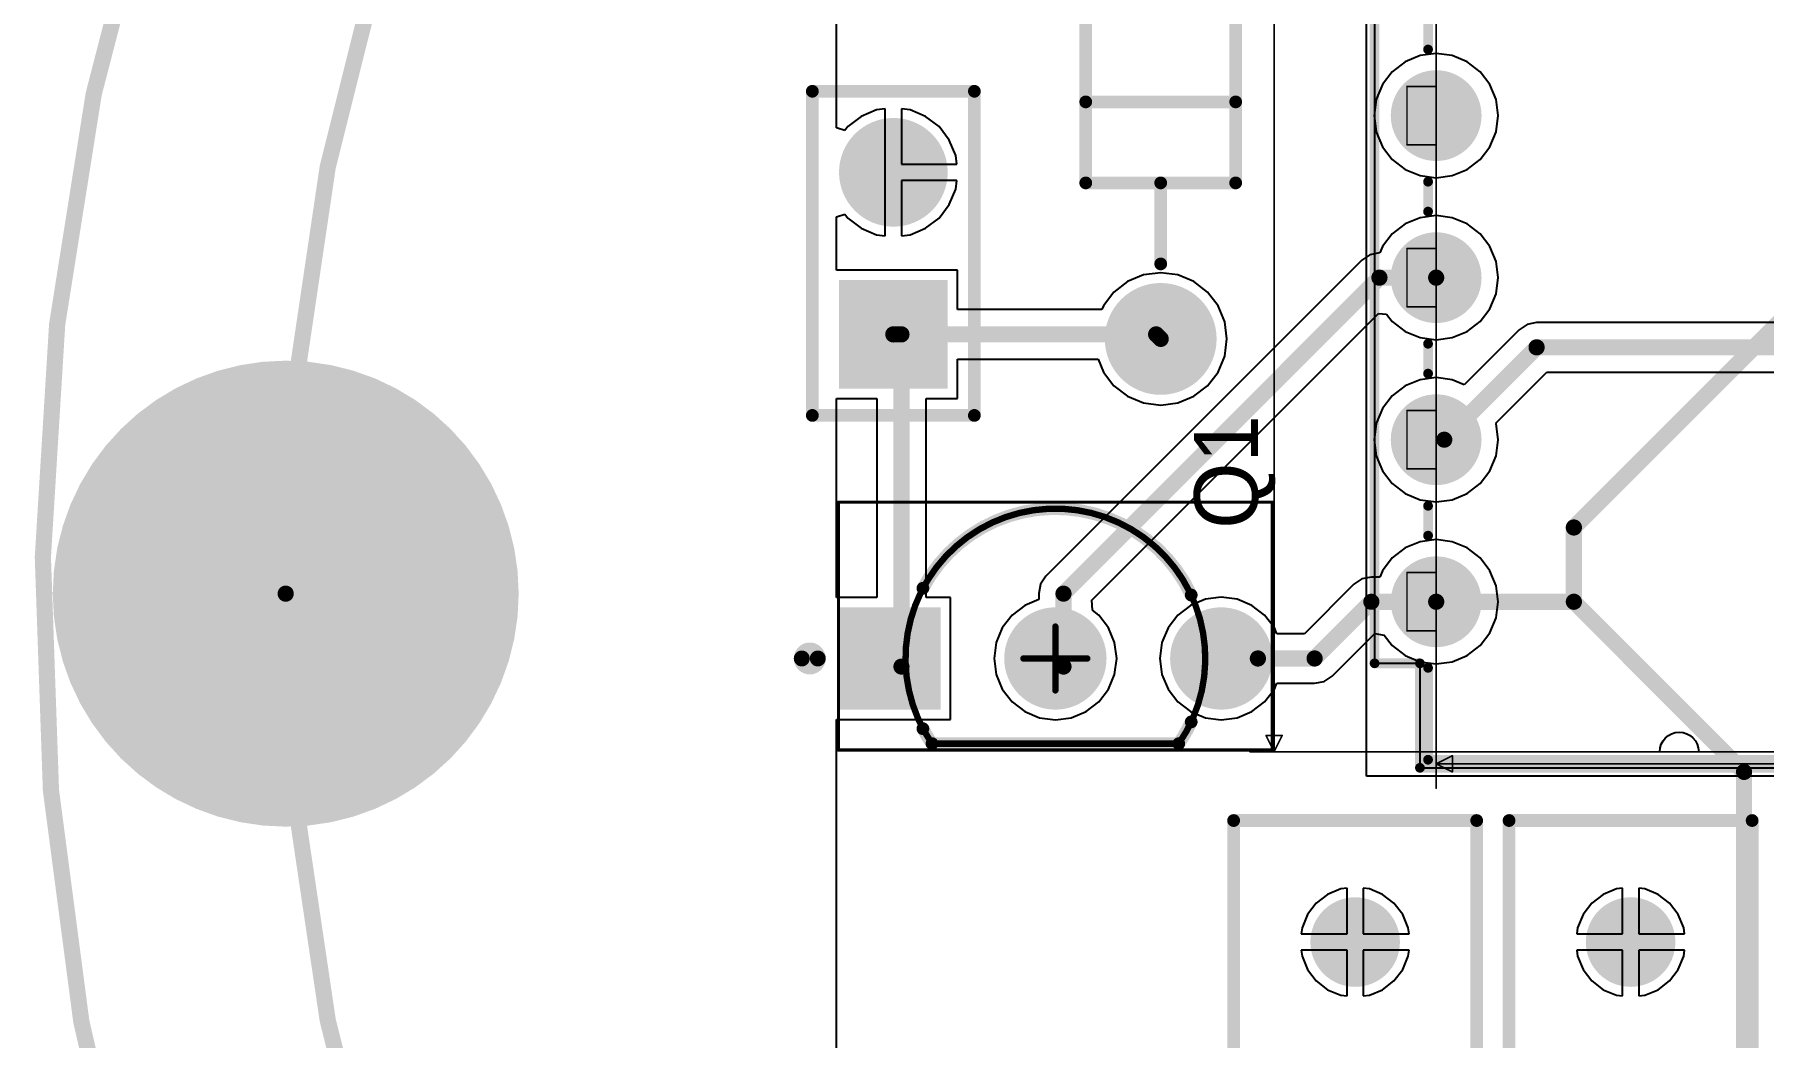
# Model space of a CAD drawing. Header units: millimetres. Extents: x 37.7 to 114.2, y 38.4 to 111.
# Drawn here: x 37.72 to 64.82, y 69.63 to 85.34 of the extents above; entities that cross this region are included whole.
import ezdxf

# ---------------------------------------------------------------- set-up
doc = ezdxf.new("R2010")
doc.units = ezdxf.units.MM
for name, color, linetype in [('BottomLayer', 5, 'Continuous'), ('BottomSolder', 6, 'Continuous'), ('KeepOutLayer', 6, 'Continuous'), ('Mechanical13', 56, 'Continuous'), ('Mechanical15', 56, 'Continuous'), ('Mechanical5', 56, 'Continuous'), ('Mechanical7', 56, 'Continuous'), ('MultiLayer', 9, 'Continuous'), ('PadHoleLayer', 156, 'Continuous'), ('TopLayer', 1, 'Continuous'), ('TopOverlay', 2, 'Continuous'), ('TopSolder', 216, 'Continuous')]:
    doc.layers.add(name, color=color, linetype=linetype)

# ---------------------------------------------------------------- blocks, each defined once
blk = doc.blocks.new('ONSC_AXIAL_LEAD_2_59_10_P_5')
at = {"layer": 'BottomLayer', "const_width": 0.775}
for points in [[(-5.158, 0, 1), (-4.383, 0, 1)], [(4.383, 0, 1), (5.158, 0, 1)]]:
    blk.add_lwpolyline(points, format="xyb", close=True, dxfattribs=at)
at = {"layer": 'BottomSolder', "const_width": 0.877}
for points in [[(-5.208, 0, 1), (-4.332, 0, 1)], [(4.332, 0, 1), (5.208, 0, 1)]]:
    blk.add_lwpolyline(points, format="xyb", close=True, dxfattribs=at)
at = {"layer": 'MultiLayer', "const_width": 0.775}
for points in [[(-5.158, 0, 1), (-4.383, 0, 1)], [(4.383, 0, 1), (5.158, 0, 1)]]:
    blk.add_lwpolyline(points, format="xyb", close=True, dxfattribs=at)
at = {"layer": 'PadHoleLayer', "const_width": 0.525}
for points in [[(-5.032, 0, 1), (-4.508, 0, 1)], [(4.508, 0, 1), (5.032, 0, 1)]]:
    blk.add_lwpolyline(points, format="xyb", close=True, dxfattribs=at)
at = {"layer": 'TopLayer', "const_width": 0.775}
for points in [[(-5.158, 0, 1), (-4.383, 0, 1)], [(4.383, 0, 1), (5.158, 0, 1)]]:
    blk.add_lwpolyline(points, format="xyb", close=True, dxfattribs=at)
at = {"layer": 'TopOverlay', "const_width": 0.2}
for points in [[(-2.325, 1.175), (2.325, 1.175)], [(-2.325, 1.175), (-2.325, -1.175)], [(-1.055, 1.175), (-1.055, -1.175)], [(2.325, 1.175), (2.325, -1.175)], [(-3.595, 0), (-2.325, 0)], [(2.325, 0), (3.595, 0)], [(-2.325, -1.175), (2.325, -1.175)]]:
    blk.add_lwpolyline(points, dxfattribs=at)
at = {"layer": 'TopOverlay', "const_width": 0.1}
for points in [[(-2.375, 1.175, 1), (-2.275, 1.175, 1)], [(-2.375, 1.175, 1), (-2.275, 1.175, 1)], [(-1.105, 1.175, 1), (-1.005, 1.175, 1)], [(2.275, 1.175, 1), (2.375, 1.175, 1)], [(2.275, 1.175, 1), (2.375, 1.175, 1)], [(-3.645, 0, 1), (-3.545, 0, 1)], [(-2.375, 0, 1), (-2.275, 0, 1)], [(2.275, 0, 1), (2.375, 0, 1)], [(3.545, 0, 1), (3.645, 0, 1)], [(-2.375, -1.175, 1), (-2.275, -1.175, 1)], [(-2.375, -1.175, 1), (-2.275, -1.175, 1)], [(-1.105, -1.175, 1), (-1.005, -1.175, 1)], [(2.275, -1.175, 1), (2.375, -1.175, 1)], [(2.275, -1.175, 1), (2.375, -1.175, 1)]]:
    blk.add_lwpolyline(points, format="xyb", close=True, dxfattribs=at)
at = {"layer": 'TopSolder', "const_width": 0.877}
for points in [[(-5.208, 0, 1), (-4.332, 0, 1)], [(4.332, 0, 1), (5.208, 0, 1)]]:
    blk.add_lwpolyline(points, format="xyb", close=True, dxfattribs=at)
blk = doc.blocks.new('ONSC_TO_92_3_29_11_AM_BL_6')
at = {"layer": 'BottomLayer', "const_width": 0.7}
for points in [[(-0.35, 0, 1), (0.35, 0, 1)], [(2.25, 0, 1), (2.95, 0, 1)]]:
    blk.add_lwpolyline(points, format="xyb", close=True, dxfattribs=at)
at = {"layer": 'BottomLayer'}
blk.add_solid([(-1.9, -0.7), (-1.9, 0.7), (-3.3, -0.7), (-3.3, 0.7)], dxfattribs=at)
at = {"layer": 'BottomSolder', "const_width": 0.802}
for points in [[(-0.401, 0, 1), (0.401, 0, 1)], [(2.199, 0, 1), (3.001, 0, 1)]]:
    blk.add_lwpolyline(points, format="xyb", close=True, dxfattribs=at)
at = {"layer": 'BottomSolder'}
blk.add_solid([(-1.798, -0.802), (-1.798, 0.802), (-3.402, -0.802), (-3.402, 0.802)], dxfattribs=at)
at = {"layer": 'Mechanical13', "const_width": 0.1}
blk.add_lwpolyline([(-1.934, -1.335, -1.904921), (1.934, -1.335)], format="xyb", dxfattribs=at)
blk.add_lwpolyline([(-1.934, -1.335), (1.934, -1.335)], dxfattribs=at)
at = {"layer": 'Mechanical13', "const_width": 0.05}
for points in [[(-1.959, -1.335, 1), (-1.909, -1.335, 1)], [(-1.959, -1.335, 1), (-1.909, -1.335, 1)], [(1.909, -1.335, 1), (1.959, -1.335, 1)], [(1.909, -1.335, 1), (1.959, -1.335, 1)]]:
    blk.add_lwpolyline(points, format="xyb", close=True, dxfattribs=at)
at = {"layer": 'Mechanical15'}
for points, const_width in [([(-3.4, 2.45), (3.4, 2.45)], 0.05), ([(-3.4, -1.435), (-3.4, 2.45)], 0.05), ([(3.4, -1.435), (3.4, 2.45)], 0.05), ([(0, -0.5), (0, 0.5)], 0.1), ([(-0.5, 0), (0.5, 0)], 0.1), ([(-3.4, -1.435), (3.4, -1.435)], 0.05)]:
    blk.add_lwpolyline(points, dxfattribs=dict(at, const_width=const_width))
for points, const_width in [([(-3.413, 2.45, 1), (-3.388, 2.45, 1)], 0.025), ([(-3.413, 2.45, 1), (-3.388, 2.45, 1)], 0.025), ([(3.388, 2.45, 1), (3.413, 2.45, 1)], 0.025), ([(3.388, 2.45, 1), (3.413, 2.45, 1)], 0.025), ([(-0.025, 0.5, 1), (0.025, 0.5, 1)], 0.05), ([(-0.525, 0, 1), (-0.475, 0, 1)], 0.05), ([(0.475, 0, 1), (0.525, 0, 1)], 0.05), ([(-0.025, -0.5, 1), (0.025, -0.5, 1)], 0.05), ([(-3.413, -1.435, 1), (-3.388, -1.435, 1)], 0.025), ([(-3.413, -1.435, 1), (-3.388, -1.435, 1)], 0.025), ([(3.388, -1.435, 1), (3.413, -1.435, 1)], 0.025), ([(3.388, -1.435, 1), (3.413, -1.435, 1)], 0.025)]:
    blk.add_lwpolyline(points, format="xyb", close=True, dxfattribs=dict(at, const_width=const_width))
at = {"layer": 'MultiLayer', "const_width": 0.7}
for points in [[(-0.35, 0, 1), (0.35, 0, 1)], [(2.25, 0, 1), (2.95, 0, 1)]]:
    blk.add_lwpolyline(points, format="xyb", close=True, dxfattribs=at)
at = {"layer": 'MultiLayer'}
blk.add_solid([(-1.9, -0.7), (-1.9, 0.7), (-3.3, -0.7), (-3.3, 0.7)], dxfattribs=at)
at = {"layer": 'PadHoleLayer', "const_width": 0.45}
for points in [[(-2.825, 0, 1), (-2.375, 0, 1)], [(-0.225, 0, 1), (0.225, 0, 1)], [(2.375, 0, 1), (2.825, 0, 1)]]:
    blk.add_lwpolyline(points, format="xyb", close=True, dxfattribs=at)
at = {"layer": 'TopLayer', "const_width": 0.7}
for points in [[(-0.35, 0, 1), (0.35, 0, 1)], [(2.25, 0, 1), (2.95, 0, 1)]]:
    blk.add_lwpolyline(points, format="xyb", close=True, dxfattribs=at)
at = {"layer": 'TopLayer'}
blk.add_solid([(-1.9, -0.7), (-1.9, 0.7), (-3.3, -0.7), (-3.3, 0.7)], dxfattribs=at)
at = {"layer": 'TopOverlay', "const_width": 0.2}
for points in [[(-2.077, 1.1, -0.619181), (2.129, 0.994)], [(-1.934, -1.335, -0.029317), (-2.077, -1.1)], [(2.129, -0.994, -0.041899), (1.934, -1.335)]]:
    blk.add_lwpolyline(points, format="xyb", dxfattribs=at)
at = {"layer": 'TopOverlay'}
for points, const_width in [([(-2.127, 1.1, 1), (-2.027, 1.1, 1)], 0.1), ([(2.079, 0.994, 1), (2.179, 0.994, 1)], 0.1), ([(-3.725, 0, 1), (-3.975, 0, 1)], 0.25), ([(-4.038, 0, 1), (-3.913, 0, 1)], 0.125), ([(-3.787, 0, 1), (-3.662, 0, 1)], 0.125), ([(-2.127, -1.1, 1), (-2.027, -1.1, 1)], 0.1), ([(2.079, -0.994, 1), (2.179, -0.994, 1)], 0.1), ([(-1.984, -1.335, 1), (-1.884, -1.335, 1)], 0.1), ([(-1.984, -1.335, 1), (-1.884, -1.335, 1)], 0.1), ([(1.884, -1.335, 1), (1.984, -1.335, 1)], 0.1), ([(1.884, -1.335, 1), (1.984, -1.335, 1)], 0.1)]:
    blk.add_lwpolyline(points, format="xyb", close=True, dxfattribs=dict(at, const_width=const_width))
at = {"layer": 'TopOverlay', "const_width": 0.2}
blk.add_lwpolyline([(-1.934, -1.335), (1.934, -1.335)], dxfattribs=at)
at = {"layer": 'TopSolder', "const_width": 0.802}
for points in [[(-0.401, 0, 1), (0.401, 0, 1)], [(2.199, 0, 1), (3.001, 0, 1)]]:
    blk.add_lwpolyline(points, format="xyb", close=True, dxfattribs=at)
at = {"layer": 'TopSolder'}
blk.add_solid([(-1.798, -0.802), (-1.798, 0.802), (-3.402, -0.802), (-3.402, 0.802)], dxfattribs=at)
blk = doc.blocks.new('HDR1X2_7')
at = {"layer": 'BottomLayer', "const_width": 0.75}
blk.add_lwpolyline([(2.165, 0, 1), (2.915, 0, 1)], format="xyb", close=True, dxfattribs=at)
at = {"layer": 'BottomLayer'}
blk.add_solid([(-0.75, -0.75), (0.75, -0.75), (-0.75, 0.75), (0.75, 0.75)], dxfattribs=at)
at = {"layer": 'BottomSolder', "const_width": 0.852}
blk.add_lwpolyline([(2.114, 0, 1), (2.966, 0, 1)], format="xyb", close=True, dxfattribs=at)
at = {"layer": 'BottomSolder'}
blk.add_solid([(-0.852, -0.852), (0.852, -0.852), (-0.852, 0.852), (0.852, 0.852)], dxfattribs=at)
at = {"layer": 'MultiLayer', "const_width": 0.75}
blk.add_lwpolyline([(2.165, 0, 1), (2.915, 0, 1)], format="xyb", close=True, dxfattribs=at)
at = {"layer": 'MultiLayer'}
blk.add_solid([(-0.75, -0.75), (0.75, -0.75), (-0.75, 0.75), (0.75, 0.75)], dxfattribs=at)
at = {"layer": 'PadHoleLayer', "const_width": 0.45}
for points in [[(-0.225, 0, 1), (0.225, 0, 1)], [(2.315, 0, 1), (2.765, 0, 1)]]:
    blk.add_lwpolyline(points, format="xyb", close=True, dxfattribs=at)
at = {"layer": 'TopLayer', "const_width": 0.75}
blk.add_lwpolyline([(2.165, 0, 1), (2.915, 0, 1)], format="xyb", close=True, dxfattribs=at)
at = {"layer": 'TopLayer'}
blk.add_solid([(-0.75, -0.75), (0.75, -0.75), (-0.75, 0.75), (0.75, 0.75)], dxfattribs=at)
at = {"layer": 'TopOverlay', "const_width": 0.2}
for points in [[(-1.27, 1.27), (-1.27, -1.27)], [(-1.27, 1.27), (3.81, 1.27)], [(3.81, 1.27), (3.81, -1.27)], [(-1.27, -1.27), (3.81, -1.27)]]:
    blk.add_lwpolyline(points, dxfattribs=at)
at = {"layer": 'TopOverlay', "const_width": 0.1}
for points in [[(-1.32, 1.27, 1), (-1.22, 1.27, 1)], [(-1.32, 1.27, 1), (-1.22, 1.27, 1)], [(3.76, 1.27, 1), (3.86, 1.27, 1)], [(3.76, 1.27, 1), (3.86, 1.27, 1)], [(-1.32, -1.27, 1), (-1.22, -1.27, 1)], [(-1.32, -1.27, 1), (-1.22, -1.27, 1)], [(3.76, -1.27, 1), (3.86, -1.27, 1)], [(3.76, -1.27, 1), (3.86, -1.27, 1)]]:
    blk.add_lwpolyline(points, format="xyb", close=True, dxfattribs=at)
at = {"layer": 'TopSolder', "const_width": 0.852}
blk.add_lwpolyline([(2.114, 0, 1), (2.966, 0, 1)], format="xyb", close=True, dxfattribs=at)
at = {"layer": 'TopSolder'}
blk.add_solid([(-0.852, -0.852), (0.852, -0.852), (-0.852, 0.852), (0.852, 0.852)], dxfattribs=at)
blk = doc.blocks.new('J14_8')
at = {"layer": 'BottomLayer', "const_width": 0.711}
for points in [[(-0.356, 15.24, 1), (0.356, 15.24, 1)], [(-0.356, 12.7, 1), (0.356, 12.7, 1)], [(-0.356, 10.16, 1), (0.356, 10.16, 1)], [(-0.356, 7.62, 1), (0.356, 7.62, 1)]]:
    blk.add_lwpolyline(points, format="xyb", close=True, dxfattribs=at)
at = {"layer": 'BottomSolder', "const_width": 0.711}
for points in [[(-0.356, 15.24, 1), (0.356, 15.24, 1)], [(-0.356, 12.7, 1), (0.356, 12.7, 1)], [(-0.356, 10.16, 1), (0.356, 10.16, 1)], [(-0.356, 7.62, 1), (0.356, 7.62, 1)]]:
    blk.add_lwpolyline(points, format="xyb", close=True, dxfattribs=at)
at = {"layer": 'Mechanical13', "const_width": 0.0254}
for points in [[(0, 17.59), (-7.62, 17.59)], [(0, 17.59), (0, -2.349)], [(0.457, 15.697), (0, 15.697)], [(0, 15.697), (0, 14.783)], [(0.457, 15.697), (0.457, 14.783)], [(0.457, 14.783), (0, 14.783)], [(0.457, 13.157), (0, 13.157)], [(0, 13.157), (0, 12.243)], [(0.457, 13.157), (0.457, 12.243)], [(0.457, 12.243), (0, 12.243)], [(0.457, 10.617), (0, 10.617)], [(0, 10.617), (0, 9.703)], [(0.457, 10.617), (0.457, 9.703)], [(0.457, 9.703), (0, 9.703)], [(0.457, 8.077), (0, 8.077)], [(0, 8.077), (0, 7.163)], [(0.457, 8.077), (0.457, 7.163)], [(0.457, 7.163), (0, 7.163)]]:
    blk.add_lwpolyline(points, dxfattribs=at)
at = {"layer": 'Mechanical13'}
blk.add_lwpolyline([(-3.505, 17.59, -1), (-4.115, 17.59)], format="xyb", dxfattribs=at)
for points in [[(-4.115, 17.59, 1), (-4.115, 17.59, 1)], [(-3.505, 17.59, 1), (-3.505, 17.59, 1)]]:
    blk.add_lwpolyline(points, format="xyb", close=True, dxfattribs=at)
at = {"layer": 'Mechanical13', "const_width": 0.0127}
for points in [[(-0.006, 17.59, 1), (0.006, 17.59, 1)], [(-0.006, 17.59, 1), (0.006, 17.59, 1)], [(-0.006, 15.697, 1), (0.006, 15.697, 1)], [(-0.006, 15.697, 1), (0.006, 15.697, 1)], [(0.451, 15.697, 1), (0.464, 15.697, 1)], [(0.451, 15.697, 1), (0.464, 15.697, 1)], [(-0.006, 14.783, 1), (0.006, 14.783, 1)], [(-0.006, 14.783, 1), (0.006, 14.783, 1)], [(0.451, 14.783, 1), (0.464, 14.783, 1)], [(0.451, 14.783, 1), (0.464, 14.783, 1)], [(-0.006, 13.157, 1), (0.006, 13.157, 1)], [(-0.006, 13.157, 1), (0.006, 13.157, 1)], [(0.451, 13.157, 1), (0.464, 13.157, 1)], [(0.451, 13.157, 1), (0.464, 13.157, 1)], [(-0.006, 12.243, 1), (0.006, 12.243, 1)], [(-0.006, 12.243, 1), (0.006, 12.243, 1)], [(0.451, 12.243, 1), (0.464, 12.243, 1)], [(0.451, 12.243, 1), (0.464, 12.243, 1)], [(-0.006, 10.617, 1), (0.006, 10.617, 1)], [(-0.006, 10.617, 1), (0.006, 10.617, 1)], [(0.451, 10.617, 1), (0.464, 10.617, 1)], [(0.451, 10.617, 1), (0.464, 10.617, 1)], [(-0.006, 9.703, 1), (0.006, 9.703, 1)], [(-0.006, 9.703, 1), (0.006, 9.703, 1)], [(0.451, 9.703, 1), (0.464, 9.703, 1)], [(0.451, 9.703, 1), (0.464, 9.703, 1)], [(-0.006, 8.077, 1), (0.006, 8.077, 1)], [(-0.006, 8.077, 1), (0.006, 8.077, 1)], [(0.451, 8.077, 1), (0.464, 8.077, 1)], [(0.451, 8.077, 1), (0.464, 8.077, 1)], [(-0.006, 7.163, 1), (0.006, 7.163, 1)], [(-0.006, 7.163, 1), (0.006, 7.163, 1)], [(0.451, 7.163, 1), (0.464, 7.163, 1)], [(0.451, 7.163, 1), (0.464, 7.163, 1)]]:
    blk.add_lwpolyline(points, format="xyb", close=True, dxfattribs=at)
at = {"layer": 'Mechanical15'}
for p, q in [((0.254, 17.843), (-7.874, 17.843)), ((0.254, 16.205), (0.254, 17.843)), ((0.965, 16.205), (0.254, 16.205)), ((0.965, -0.965), (0.965, 16.205))]:
    blk.add_line(p, q, dxfattribs=at)
at = {"layer": 'Mechanical15', "const_width": 0.152}
for points in [[(0.254, 17.843), (-7.874, 17.843)], [(0.254, 17.843), (0.254, 16.205)], [(0.965, 16.205), (0.254, 16.205)], [(0.965, 16.205), (0.965, -0.965)]]:
    blk.add_lwpolyline(points, dxfattribs=at)
at = {"layer": 'Mechanical15', "const_width": 0.0762}
for points in [[(0.216, 17.843, 1), (0.292, 17.843, 1)], [(0.216, 17.843, 1), (0.292, 17.843, 1)], [(0.216, 16.205, 1), (0.292, 16.205, 1)], [(0.216, 16.205, 1), (0.292, 16.205, 1)], [(0.927, 16.205, 1), (1.003, 16.205, 1)], [(0.927, 16.205, 1), (1.003, 16.205, 1)]]:
    blk.add_lwpolyline(points, format="xyb", close=True, dxfattribs=at)
at = {"layer": 'Mechanical5'}
for p, q in [((-8.712, 17.971), (1.092, 17.971)), ((1.092, 17.971), (1.092, -2.731))]:
    blk.add_line(p, q, dxfattribs=at)
at = {"layer": 'Mechanical7', "const_width": 0.0254}
for points in [[(0, 18.161), (0, 0)], [(-0.254, 17.907), (-0.254, 17.653)], [(0, 17.78), (-0.254, 17.907)], [(0, 17.78), (-7.62, 17.78)], [(0, 17.78), (-0.254, 17.653)], [(2.921, 17.59), (-3.81, 17.59)], [(2.54, 17.59), (2.413, 17.335)], [(2.667, 17.335), (2.413, 17.335)], [(2.667, 17.335), (2.54, 17.59)], [(2.54, 17.59), (2.54, -2.349)]]:
    blk.add_lwpolyline(points, dxfattribs=at)
at = {"layer": 'Mechanical7', "const_width": 0.0127}
for points in [[(-0.006, 18.161, 1), (0.006, 18.161, 1)], [(-0.26, 17.907, 1), (-0.248, 17.907, 1)], [(-0.26, 17.907, 1), (-0.248, 17.907, 1)], [(-0.26, 17.653, 1), (-0.248, 17.653, 1)], [(-0.26, 17.653, 1), (-0.248, 17.653, 1)], [(-0.006, 17.78, 1), (0.006, 17.78, 1)], [(-0.006, 17.78, 1), (0.006, 17.78, 1)], [(-0.006, 17.78, 1), (0.006, 17.78, 1)], [(-3.816, 17.59, 1), (-3.804, 17.59, 1)], [(2.407, 17.335, 1), (2.419, 17.335, 1)], [(2.407, 17.335, 1), (2.419, 17.335, 1)], [(2.534, 17.59, 1), (2.546, 17.59, 1)], [(2.534, 17.59, 1), (2.546, 17.59, 1)], [(2.534, 17.59, 1), (2.546, 17.59, 1)], [(2.661, 17.335, 1), (2.673, 17.335, 1)], [(2.661, 17.335, 1), (2.673, 17.335, 1)], [(2.915, 17.59, 1), (2.927, 17.59, 1)]]:
    blk.add_lwpolyline(points, format="xyb", close=True, dxfattribs=at)
at = {"layer": 'MultiLayer', "const_width": 0.711}
for points in [[(-0.356, 15.24, 1), (0.356, 15.24, 1)], [(-0.356, 12.7, 1), (0.356, 12.7, 1)], [(-0.356, 10.16, 1), (0.356, 10.16, 1)], [(-0.356, 7.62, 1), (0.356, 7.62, 1)]]:
    blk.add_lwpolyline(points, format="xyb", close=True, dxfattribs=at)
at = {"layer": 'PadHoleLayer', "const_width": 0.457}
for points in [[(-0.229, 15.24, 1), (0.229, 15.24, 1)], [(-0.229, 12.7, 1), (0.229, 12.7, 1)], [(-0.229, 10.16, 1), (0.229, 10.16, 1)], [(-0.229, 7.62, 1), (0.229, 7.62, 1)]]:
    blk.add_lwpolyline(points, format="xyb", close=True, dxfattribs=at)
at = {"layer": 'TopLayer', "const_width": 0.711}
for points in [[(-0.356, 15.24, 1), (0.356, 15.24, 1)], [(-0.356, 12.7, 1), (0.356, 12.7, 1)], [(-0.356, 10.16, 1), (0.356, 10.16, 1)], [(-0.356, 7.62, 1), (0.356, 7.62, 1)]]:
    blk.add_lwpolyline(points, format="xyb", close=True, dxfattribs=at)
at = {"layer": 'TopOverlay', "const_width": 0.152}
for points in [[(0.127, 17.716), (-7.747, 17.716)], [(0.127, 17.716), (0.127, 16.276)], [(0.127, 14.204), (0.127, 13.736)], [(0.127, 11.664), (0.127, 11.196)], [(0.127, 9.124), (0.127, 8.656)], [(0.127, 6.584), (0.127, 6.116)]]:
    blk.add_lwpolyline(points, dxfattribs=at)
at = {"layer": 'TopOverlay', "const_width": 0.0762}
for points in [[(0.089, 17.716, 1), (0.165, 17.716, 1)], [(0.089, 17.716, 1), (0.165, 17.716, 1)], [(0.089, 16.276, 1), (0.165, 16.276, 1)], [(0.089, 14.204, 1), (0.165, 14.204, 1)], [(0.089, 13.736, 1), (0.165, 13.736, 1)], [(0.089, 11.664, 1), (0.165, 11.664, 1)], [(0.089, 11.196, 1), (0.165, 11.196, 1)], [(0.089, 9.124, 1), (0.165, 9.124, 1)], [(0.089, 8.656, 1), (0.165, 8.656, 1)], [(0.089, 6.584, 1), (0.165, 6.584, 1)]]:
    blk.add_lwpolyline(points, format="xyb", close=True, dxfattribs=at)
at = {"layer": 'TopSolder', "const_width": 0.711}
for points in [[(-0.356, 15.24, 1), (0.356, 15.24, 1)], [(-0.356, 12.7, 1), (0.356, 12.7, 1)], [(-0.356, 10.16, 1), (0.356, 10.16, 1)], [(-0.356, 7.62, 1), (0.356, 7.62, 1)]]:
    blk.add_lwpolyline(points, format="xyb", close=True, dxfattribs=at)
blk = doc.blocks.new('RAD_0_3_10')
at = {"layer": 'BottomLayer', "const_width": 0.6}
for points in [[(-4.11, 0, 1), (-3.51, 0, 1)], [(3.51, 0, 1), (4.11, 0, 1)]]:
    blk.add_lwpolyline(points, format="xyb", close=True, dxfattribs=at)
at = {"layer": 'BottomSolder', "const_width": 0.702}
for points in [[(-4.161, 0, 1), (-3.459, 0, 1)], [(3.459, 0, 1), (4.161, 0, 1)]]:
    blk.add_lwpolyline(points, format="xyb", close=True, dxfattribs=at)
at = {"layer": 'MultiLayer', "const_width": 0.6}
for points in [[(-4.11, 0, 1), (-3.51, 0, 1)], [(3.51, 0, 1), (4.11, 0, 1)]]:
    blk.add_lwpolyline(points, format="xyb", close=True, dxfattribs=at)
at = {"layer": 'PadHoleLayer', "const_width": 0.35}
for points in [[(-3.985, 0, 1), (-3.635, 0, 1)], [(3.635, 0, 1), (3.985, 0, 1)]]:
    blk.add_lwpolyline(points, format="xyb", close=True, dxfattribs=at)
at = {"layer": 'TopLayer', "const_width": 0.6}
for points in [[(-4.11, 0, 1), (-3.51, 0, 1)], [(3.51, 0, 1), (4.11, 0, 1)]]:
    blk.add_lwpolyline(points, format="xyb", close=True, dxfattribs=at)
at = {"layer": 'TopOverlay', "const_width": 0.2}
for points in [[(5.715, 1.905), (-5.715, 1.905)], [(-5.715, -1.905), (-5.715, 1.905)], [(5.715, -1.905), (5.715, 1.905)], [(5.715, -1.905), (-5.715, -1.905)]]:
    blk.add_lwpolyline(points, dxfattribs=at)
at = {"layer": 'TopOverlay', "const_width": 0.1}
for points in [[(-5.765, 1.905, 1), (-5.665, 1.905, 1)], [(-5.765, 1.905, 1), (-5.665, 1.905, 1)], [(5.665, 1.905, 1), (5.765, 1.905, 1)], [(5.665, 1.905, 1), (5.765, 1.905, 1)], [(-5.765, -1.905, 1), (-5.665, -1.905, 1)], [(-5.765, -1.905, 1), (-5.665, -1.905, 1)], [(5.665, -1.905, 1), (5.765, -1.905, 1)], [(5.665, -1.905, 1), (5.765, -1.905, 1)]]:
    blk.add_lwpolyline(points, format="xyb", close=True, dxfattribs=at)
at = {"layer": 'TopSolder', "const_width": 0.702}
for points in [[(-4.161, 0, 1), (-3.459, 0, 1)], [(3.459, 0, 1), (4.161, 0, 1)]]:
    blk.add_lwpolyline(points, format="xyb", close=True, dxfattribs=at)
blk = doc.blocks.new('RAD_0_3_11')
at = {"layer": 'BottomLayer', "const_width": 0.6}
for points in [[(-4.11, 0, 1), (-3.51, 0, 1)], [(3.51, 0, 1), (4.11, 0, 1)]]:
    blk.add_lwpolyline(points, format="xyb", close=True, dxfattribs=at)
at = {"layer": 'BottomSolder', "const_width": 0.702}
for points in [[(-4.161, 0, 1), (-3.459, 0, 1)], [(3.459, 0, 1), (4.161, 0, 1)]]:
    blk.add_lwpolyline(points, format="xyb", close=True, dxfattribs=at)
at = {"layer": 'MultiLayer', "const_width": 0.6}
for points in [[(-4.11, 0, 1), (-3.51, 0, 1)], [(3.51, 0, 1), (4.11, 0, 1)]]:
    blk.add_lwpolyline(points, format="xyb", close=True, dxfattribs=at)
at = {"layer": 'PadHoleLayer', "const_width": 0.35}
for points in [[(-3.985, 0, 1), (-3.635, 0, 1)], [(3.635, 0, 1), (3.985, 0, 1)]]:
    blk.add_lwpolyline(points, format="xyb", close=True, dxfattribs=at)
at = {"layer": 'TopLayer', "const_width": 0.6}
for points in [[(-4.11, 0, 1), (-3.51, 0, 1)], [(3.51, 0, 1), (4.11, 0, 1)]]:
    blk.add_lwpolyline(points, format="xyb", close=True, dxfattribs=at)
at = {"layer": 'TopOverlay', "const_width": 0.2}
for points in [[(-5.715, 1.905), (5.715, 1.905)], [(-5.715, 1.905), (-5.715, -1.905)], [(5.715, 1.905), (5.715, -1.905)], [(-5.715, -1.905), (5.715, -1.905)]]:
    blk.add_lwpolyline(points, dxfattribs=at)
at = {"layer": 'TopOverlay', "const_width": 0.1}
for points in [[(-5.765, 1.905, 1), (-5.665, 1.905, 1)], [(-5.765, 1.905, 1), (-5.665, 1.905, 1)], [(5.665, 1.905, 1), (5.765, 1.905, 1)], [(5.665, 1.905, 1), (5.765, 1.905, 1)], [(-5.765, -1.905, 1), (-5.665, -1.905, 1)], [(-5.765, -1.905, 1), (-5.665, -1.905, 1)], [(5.665, -1.905, 1), (5.765, -1.905, 1)], [(5.665, -1.905, 1), (5.765, -1.905, 1)]]:
    blk.add_lwpolyline(points, format="xyb", close=True, dxfattribs=at)
at = {"layer": 'TopSolder', "const_width": 0.702}
for points in [[(-4.161, 0, 1), (-3.459, 0, 1)], [(3.459, 0, 1), (4.161, 0, 1)]]:
    blk.add_lwpolyline(points, format="xyb", close=True, dxfattribs=at)

msp = doc.modelspace()

# ---------------------------------------------------------------- linework, layer by layer
at = {"layer": 'BottomLayer', "const_width": 0.254}
for points in [[(61.849, 77.618), (67.035, 82.804)], [(61.849, 76.454), (61.849, 77.618)], [(59.69, 76.454), (61.849, 76.454)], [(61.849, 76.454), (64.516, 73.787)], [(64.516, 66.294), (64.516, 73.787)]]:
    msp.add_lwpolyline(points, dxfattribs=at)
at = {"layer": 'BottomLayer'}
for points, const_width in [([(39.881, 76.581, 1), (43.431, 76.581, 1)], 3.55), ([(61.785, 77.618, 1), (61.912, 77.618, 1)], 0.127), ([(61.785, 77.618, 1), (61.912, 77.618, 1)], 0.127), ([(59.627, 76.454, 1), (59.754, 76.454, 1)], 0.127), ([(61.785, 76.454, 1), (61.912, 76.454, 1)], 0.127), ([(61.785, 76.454, 1), (61.912, 76.454, 1)], 0.127), ([(61.785, 76.454, 1), (61.912, 76.454, 1)], 0.127), ([(64.453, 73.787, 1), (64.579, 73.787, 1)], 0.127), ([(64.453, 73.787, 1), (64.579, 73.787, 1)], 0.127)]:
    msp.add_lwpolyline(points, format="xyb", close=True, dxfattribs=dict(at, const_width=const_width))
at = {"layer": 'BottomSolder', "const_width": 3.652}
msp.add_lwpolyline([(39.83, 76.581, 1), (43.482, 76.581, 1)], format="xyb", close=True, dxfattribs=at)
at = {"layer": 'KeepOutLayer'}
for points, const_width in [([(110.236, 76.581, 1), (41.656, 76.581, 1)], 0.254), ([(41.592, 76.581, 1), (41.719, 76.581, 1)], 0.127)]:
    msp.add_lwpolyline(points, format="xyb", close=True, dxfattribs=dict(at, const_width=const_width))
at = {"layer": 'MultiLayer', "const_width": 3.55}
msp.add_lwpolyline([(39.881, 76.581, 1), (43.431, 76.581, 1)], format="xyb", close=True, dxfattribs=at)
at = {"layer": 'PadHoleLayer', "const_width": 1.6}
msp.add_lwpolyline([(40.856, 76.581, 1), (42.456, 76.581, 1)], format="xyb", close=True, dxfattribs=at)
at = {"layer": 'TopLayer'}
for p, q in [((50.292, 83.884), (50.292, 87.63)), ((59.203, 84.917), (59.002, 84.762)), ((59.438, 85.014), (59.203, 84.917)), ((59.69, 85.048), (59.438, 85.014)), ((59.942, 85.014), (59.69, 85.048)), ((60.177, 84.917), (59.942, 85.014)), ((60.378, 84.762), (60.177, 84.917)), ((58.847, 84.561), (58.75, 84.326)), ((59.002, 84.762), (58.847, 84.561)), ((60.533, 84.561), (60.378, 84.762)), ((60.63, 84.326), (60.533, 84.561)), ((58.75, 84.326), (58.716, 84.074)), ((60.664, 84.074), (60.63, 84.326)), ((50.675, 84.062), (50.465, 83.901)), ((50.919, 84.163), (50.675, 84.062)), ((51.054, 84.181), (50.919, 84.163)), ((51.054, 83.185), (51.054, 84.181)), ((51.443, 84.163), (51.308, 84.181)), ((51.308, 84.181), (51.308, 83.312)), ((51.687, 84.062), (51.443, 84.163)), ((51.897, 83.901), (51.687, 84.062)), ((58.716, 84.074), (58.75, 83.822)), ((60.63, 83.822), (60.664, 84.074)), ((50.419, 83.841), (50.292, 83.884)), ((50.465, 83.901), (50.419, 83.841)), ((52.058, 83.691), (51.897, 83.901)), ((58.75, 83.822), (58.847, 83.587)), ((60.533, 83.587), (60.63, 83.822)), ((52.159, 83.447), (52.058, 83.691)), ((58.847, 83.587), (59.002, 83.386)), ((60.378, 83.386), (60.533, 83.587)), ((51.308, 83.312), (52.177, 83.312)), ((52.177, 83.312), (52.159, 83.447)), ((59.002, 83.386), (59.203, 83.231)), ((59.203, 83.231), (59.438, 83.134)), ((59.942, 83.134), (60.177, 83.231)), ((60.177, 83.231), (60.378, 83.386)), ((51.054, 82.189), (51.054, 83.185)), ((52.177, 83.058), (51.308, 83.058)), ((51.308, 83.058), (51.308, 82.189)), ((52.159, 82.923), (52.177, 83.058)), ((59.438, 83.134), (59.69, 83.1)), ((59.69, 83.1), (59.942, 83.134)), ((51.897, 82.469), (52.058, 82.679)), ((52.058, 82.679), (52.159, 82.923)), ((50.292, 82.486), (50.419, 82.529)), ((50.292, 81.649), (50.292, 82.486)), ((50.419, 82.529), (50.465, 82.469)), ((50.465, 82.469), (50.675, 82.308)), ((51.687, 82.308), (51.897, 82.469)), ((59.438, 82.474), (59.203, 82.377)), ((59.69, 82.508), (59.438, 82.474)), ((59.942, 82.474), (59.69, 82.508)), ((60.177, 82.377), (59.942, 82.474)), ((50.675, 82.308), (50.919, 82.207)), ((50.919, 82.207), (51.054, 82.189)), ((51.308, 82.189), (51.443, 82.207)), ((51.443, 82.207), (51.687, 82.308)), ((59.002, 82.222), (58.847, 82.021)), ((59.203, 82.377), (59.002, 82.222)), ((60.378, 82.222), (60.177, 82.377)), ((60.533, 82.021), (60.378, 82.222)), ((58.652, 81.893), (58.526, 81.809)), ((58.801, 81.922), (58.652, 81.893)), ((58.806, 81.922), (58.801, 81.922)), ((58.847, 82.021), (58.806, 81.922)), ((60.63, 81.786), (60.533, 82.021)), ((52.185, 81.649), (50.292, 81.649)), ((52.185, 81.033), (52.185, 81.649)), ((58.526, 81.809), (53.573, 76.856)), ((55.103, 81.577), (54.853, 81.473)), ((55.372, 81.612), (55.103, 81.577)), ((55.641, 81.577), (55.372, 81.612)), ((55.891, 81.473), (55.641, 81.577)), ((60.664, 81.534), (60.63, 81.786)), ((54.638, 81.308), (54.473, 81.093)), ((54.853, 81.473), (54.638, 81.308)), ((56.106, 81.308), (55.891, 81.473)), ((56.271, 81.093), (56.106, 81.308)), ((60.63, 81.282), (60.664, 81.534)), ((54.449, 81.033), (52.185, 81.033)), ((54.473, 81.093), (54.449, 81.033)), ((56.375, 80.843), (56.271, 81.093)), ((60.378, 80.846), (60.533, 81.047)), ((60.533, 81.047), (60.63, 81.282)), ((54.294, 76.478), (58.786, 80.97)), ((56.41, 80.574), (56.375, 80.843)), ((58.786, 80.97), (58.913, 80.961)), ((58.913, 80.961), (59.002, 80.846)), ((59.002, 80.846), (59.203, 80.691)), ((60.177, 80.691), (60.378, 80.846)), ((61.116, 80.801), (60.99, 80.716)), ((61.265, 80.83), (61.116, 80.801)), ((66.473, 80.83), (61.265, 80.83)), ((56.375, 80.305), (56.41, 80.574)), ((59.203, 80.691), (59.438, 80.594)), ((59.438, 80.594), (59.69, 80.56)), ((59.69, 80.56), (59.942, 80.594)), ((59.942, 80.594), (60.177, 80.691)), ((60.99, 80.716), (60.13, 79.856)), ((52.185, 79.641), (52.185, 80.257)), ((52.185, 80.257), (54.39, 80.257)), ((54.39, 80.257), (54.473, 80.055)), ((56.271, 80.055), (56.375, 80.305)), ((54.473, 80.055), (54.638, 79.84)), ((56.106, 79.84), (56.271, 80.055)), ((59.69, 79.968), (59.438, 79.934)), ((59.942, 79.934), (59.69, 79.968)), ((60.627, 79.254), (61.426, 80.053)), ((61.426, 80.053), (67.029, 80.053)), ((54.638, 79.84), (54.853, 79.675)), ((55.891, 79.675), (56.106, 79.84)), ((59.002, 79.682), (58.847, 79.481)), ((59.203, 79.837), (59.002, 79.682)), ((59.438, 79.934), (59.203, 79.837)), ((60.13, 79.856), (59.942, 79.934)), ((50.292, 76.519), (50.292, 79.641)), ((50.292, 79.641), (50.92, 79.641)), ((50.92, 79.641), (50.92, 76.519)), ((51.696, 76.519), (51.696, 79.641)), ((51.696, 79.641), (52.185, 79.641)), ((54.853, 79.675), (55.103, 79.571)), ((55.103, 79.571), (55.372, 79.536)), ((55.372, 79.536), (55.641, 79.571)), ((55.641, 79.571), (55.891, 79.675)), ((58.847, 79.481), (58.75, 79.246)), ((58.75, 79.246), (58.716, 78.994)), ((60.63, 79.246), (60.627, 79.254)), ((60.664, 78.994), (60.63, 79.246)), ((58.716, 78.994), (58.75, 78.742)), ((60.63, 78.742), (60.664, 78.994)), ((58.75, 78.742), (58.847, 78.507)), ((60.533, 78.507), (60.63, 78.742)), ((58.847, 78.507), (59.002, 78.306)), ((60.378, 78.306), (60.533, 78.507)), ((59.002, 78.306), (59.203, 78.151)), ((59.203, 78.151), (59.438, 78.054)), ((59.438, 78.054), (59.69, 78.02)), ((59.69, 78.02), (59.942, 78.054)), ((59.942, 78.054), (60.177, 78.151)), ((60.177, 78.151), (60.378, 78.306)), ((59.203, 77.297), (59.002, 77.142)), ((59.438, 77.394), (59.203, 77.297)), ((59.69, 77.428), (59.438, 77.394)), ((59.942, 77.394), (59.69, 77.428)), ((60.177, 77.297), (59.942, 77.394)), ((60.378, 77.142), (60.177, 77.297)), ((59.002, 77.142), (58.847, 76.941)), ((60.533, 76.941), (60.378, 77.142)), ((53.489, 76.73), (53.46, 76.581)), ((53.573, 76.856), (53.489, 76.73)), ((58.399, 76.729), (57.624, 75.953)), ((58.525, 76.813), (58.399, 76.729)), ((58.674, 76.842), (58.525, 76.813)), ((58.806, 76.842), (58.674, 76.842)), ((58.847, 76.941), (58.806, 76.842)), ((60.63, 76.706), (60.533, 76.941)), ((60.664, 76.454), (60.63, 76.706)), ((50.92, 76.519), (50.292, 76.519)), ((52.075, 76.519), (51.696, 76.519)), ((52.075, 74.611), (52.075, 76.519)), ((53.46, 76.489), (53.24, 76.398)), ((53.46, 76.581), (53.46, 76.489)), ((54.303, 76.321), (54.294, 76.478)), ((56.072, 76.494), (55.84, 76.398)), ((56.321, 76.527), (56.072, 76.494)), ((56.57, 76.494), (56.321, 76.527)), ((56.802, 76.398), (56.57, 76.494)), ((60.63, 76.202), (60.664, 76.454)), ((53.041, 76.245), (52.888, 76.046)), ((53.24, 76.398), (53.041, 76.245)), ((54.401, 76.245), (54.303, 76.321)), ((54.554, 76.046), (54.401, 76.245)), ((55.641, 76.245), (55.488, 76.046)), ((55.84, 76.398), (55.641, 76.245)), ((57.001, 76.245), (56.802, 76.398)), ((57.154, 76.046), (57.001, 76.245)), ((60.533, 75.967), (60.63, 76.202)), ((52.888, 76.046), (52.792, 75.814)), ((54.65, 75.814), (54.554, 76.046)), ((55.488, 76.046), (55.392, 75.814)), ((57.193, 75.953), (57.154, 76.046)), ((57.624, 75.953), (57.193, 75.953)), ((58.06, 75.29), (58.728, 75.958)), ((58.728, 75.958), (58.877, 75.928)), ((58.877, 75.928), (59.002, 75.766)), ((60.378, 75.766), (60.533, 75.967)), ((52.792, 75.814), (52.759, 75.565)), ((54.683, 75.565), (54.65, 75.814)), ((55.392, 75.814), (55.359, 75.565)), ((59.002, 75.766), (59.203, 75.611)), ((60.177, 75.611), (60.378, 75.766)), ((52.759, 75.565), (52.792, 75.316)), ((54.65, 75.316), (54.683, 75.565)), ((55.359, 75.565), (55.392, 75.316)), ((59.203, 75.611), (59.438, 75.514)), ((59.438, 75.514), (59.69, 75.48)), ((59.69, 75.48), (59.942, 75.514)), ((59.942, 75.514), (60.177, 75.611)), ((52.792, 75.316), (52.888, 75.084)), ((52.888, 75.084), (53.041, 74.885)), ((54.401, 74.885), (54.554, 75.084)), ((54.554, 75.084), (54.65, 75.316)), ((55.392, 75.316), (55.488, 75.084)), ((55.488, 75.084), (55.641, 74.885)), ((57.001, 74.885), (57.154, 75.084)), ((57.154, 75.084), (57.193, 75.177)), ((57.193, 75.177), (57.785, 75.177)), ((57.785, 75.177), (57.934, 75.206)), ((57.934, 75.206), (58.06, 75.29)), ((53.041, 74.885), (53.24, 74.732)), ((54.202, 74.732), (54.401, 74.885)), ((55.641, 74.885), (55.84, 74.732)), ((56.802, 74.732), (57.001, 74.885)), ((50.292, 56.261), (50.292, 74.611)), ((50.292, 74.611), (52.075, 74.611)), ((53.24, 74.732), (53.472, 74.636)), ((53.472, 74.636), (53.721, 74.603)), ((53.721, 74.603), (53.97, 74.636)), ((53.97, 74.636), (54.202, 74.732)), ((55.84, 74.732), (56.072, 74.636)), ((56.072, 74.636), (56.321, 74.603)), ((56.321, 74.603), (56.57, 74.636)), ((56.57, 74.636), (56.802, 74.732)), ((57.989, 71.866), (57.811, 71.729)), ((58.197, 71.952), (57.989, 71.866)), ((58.293, 71.965), (58.197, 71.952)), ((58.293, 71.247), (58.293, 71.965)), ((58.643, 71.952), (58.547, 71.965)), ((58.547, 71.965), (58.547, 71.247)), ((58.851, 71.866), (58.643, 71.952)), ((59.029, 71.729), (58.851, 71.866)), ((62.307, 71.866), (62.129, 71.729)), ((62.515, 71.952), (62.307, 71.866)), ((62.611, 71.965), (62.515, 71.952)), ((62.611, 71.247), (62.611, 71.965)), ((62.961, 71.952), (62.865, 71.965)), ((62.865, 71.965), (62.865, 71.247)), ((63.169, 71.866), (62.961, 71.952)), ((63.347, 71.729), (63.169, 71.866)), ((57.674, 71.551), (57.588, 71.343)), ((57.811, 71.729), (57.674, 71.551)), ((59.166, 71.551), (59.029, 71.729)), ((59.252, 71.343), (59.166, 71.551)), ((61.992, 71.551), (61.906, 71.343)), ((62.129, 71.729), (61.992, 71.551)), ((63.484, 71.551), (63.347, 71.729)), ((63.57, 71.343), (63.484, 71.551)), ((57.588, 71.343), (57.575, 71.247)), ((59.265, 71.247), (59.252, 71.343)), ((61.906, 71.343), (61.893, 71.247)), ((63.583, 71.247), (63.57, 71.343)), ((57.575, 71.247), (58.293, 71.247)), ((58.547, 71.247), (59.265, 71.247)), ((61.893, 71.247), (62.611, 71.247)), ((62.865, 71.247), (63.583, 71.247)), ((58.293, 70.993), (57.575, 70.993)), ((57.575, 70.993), (57.588, 70.897)), ((57.588, 70.897), (57.674, 70.689)), ((58.293, 70.275), (58.293, 70.993)), ((59.265, 70.993), (58.547, 70.993)), ((58.547, 70.993), (58.547, 70.275)), ((59.166, 70.689), (59.252, 70.897)), ((59.252, 70.897), (59.265, 70.993)), ((62.611, 70.993), (61.893, 70.993)), ((61.893, 70.993), (61.906, 70.897)), ((61.906, 70.897), (61.992, 70.689)), ((62.611, 70.275), (62.611, 70.993)), ((63.583, 70.993), (62.865, 70.993)), ((62.865, 70.993), (62.865, 70.275)), ((63.484, 70.689), (63.57, 70.897)), ((63.57, 70.897), (63.583, 70.993)), ((57.674, 70.689), (57.811, 70.511)), ((57.811, 70.511), (57.989, 70.374)), ((58.851, 70.374), (59.029, 70.511)), ((59.029, 70.511), (59.166, 70.689)), ((61.992, 70.689), (62.129, 70.511)), ((62.129, 70.511), (62.307, 70.374)), ((63.169, 70.374), (63.347, 70.511)), ((63.347, 70.511), (63.484, 70.689)), ((57.989, 70.374), (58.197, 70.288)), ((58.197, 70.288), (58.293, 70.275)), ((58.547, 70.275), (58.643, 70.288)), ((58.643, 70.288), (58.851, 70.374)), ((62.307, 70.374), (62.515, 70.288)), ((62.515, 70.288), (62.611, 70.275)), ((62.865, 70.275), (62.961, 70.288)), ((62.961, 70.288), (63.169, 70.374))]:
    msp.add_line(p, q, dxfattribs=at)
at = {"layer": 'TopLayer', "const_width": 0.254}
msp.add_lwpolyline([(107.618, 97.822, -1.871653), (44.274, 97.822)], format="xyb", dxfattribs=at)
for points in [[(53.848, 76.581), (58.801, 81.534)], [(58.801, 81.534), (59.69, 81.534)], [(51.181, 80.645), (51.308, 80.645)], [(51.308, 75.438), (51.308, 80.645)], [(51.308, 80.645), (55.301, 80.645)], [(55.301, 80.645), (55.372, 80.574)], [(59.817, 78.994), (61.265, 80.442)], [(61.265, 80.442), (73.025, 80.442)], [(53.848, 75.438), (53.848, 76.581)], [(57.785, 75.565), (58.674, 76.454)], [(58.674, 76.454), (59.69, 76.454)], [(56.896, 75.565), (57.785, 75.565)]]:
    msp.add_lwpolyline(points, dxfattribs=at)
at = {"layer": 'TopLayer'}
for points, const_width in [([(58.737, 81.534, 1), (58.864, 81.534, 1)], 0.127), ([(58.737, 81.534, 1), (58.864, 81.534, 1)], 0.127), ([(59.627, 81.534, 1), (59.754, 81.534, 1)], 0.127), ([(51.117, 80.645, 1), (51.245, 80.645, 1)], 0.127), ([(51.245, 80.645, 1), (51.371, 80.645, 1)], 0.127), ([(51.245, 80.645, 1), (51.371, 80.645, 1)], 0.127), ([(51.245, 80.645, 1), (51.371, 80.645, 1)], 0.127), ([(55.237, 80.645, 1), (55.364, 80.645, 1)], 0.127), ([(55.237, 80.645, 1), (55.364, 80.645, 1)], 0.127), ([(55.309, 80.574, 1), (55.435, 80.574, 1)], 0.127), ([(61.201, 80.442, 1), (61.328, 80.442, 1)], 0.127), ([(61.201, 80.442, 1), (61.328, 80.442, 1)], 0.127), ([(39.881, 76.581, 1), (43.431, 76.581, 1)], 3.55), ([(59.754, 78.994, 1), (59.88, 78.994, 1)], 0.127), ([(53.785, 76.581, 1), (53.911, 76.581, 1)], 0.127), ([(53.785, 76.581, 1), (53.911, 76.581, 1)], 0.127), ([(58.611, 76.454, 1), (58.737, 76.454, 1)], 0.127), ([(58.611, 76.454, 1), (58.737, 76.454, 1)], 0.127), ([(59.627, 76.454, 1), (59.754, 76.454, 1)], 0.127), ([(56.832, 75.565, 1), (56.959, 75.565, 1)], 0.127), ([(57.721, 75.565, 1), (57.848, 75.565, 1)], 0.127), ([(57.721, 75.565, 1), (57.848, 75.565, 1)], 0.127), ([(51.245, 75.438, 1), (51.371, 75.438, 1)], 0.127), ([(53.785, 75.438, 1), (53.911, 75.438, 1)], 0.127)]:
    msp.add_lwpolyline(points, format="xyb", close=True, dxfattribs=dict(at, const_width=const_width))
at = {"layer": 'TopSolder', "const_width": 3.652}
msp.add_lwpolyline([(39.83, 76.581, 1), (43.482, 76.581, 1)], format="xyb", close=True, dxfattribs=at)

# ---------------------------------------------------------------- block references
for name, p, rotation in [('J14_8', (59.69, 91.694), 180), ('ONSC_AXIAL_LEAD_2_59_10_P_5', (55.372, 85.344), 90), ('HDR1X2_7', (51.181, 80.645), 90), ('ONSC_TO_92_3_29_11_AM_BL_6', (53.721, 75.565), 360), ('RAD_0_3_11', (58.42, 67.31), 90), ('RAD_0_3_10', (62.738, 67.31), 270)]:
    msp.add_blockref(name, p, dxfattribs=dict(rotation=rotation))

# ---------------------------------------------------------------- texts
at = {"layer": 'TopOverlay'}
msp.add_text('Q1', height=1, rotation=90, dxfattribs=at).set_placement((56.896, 77.597))

doc.saveas('drawing.dxf')
